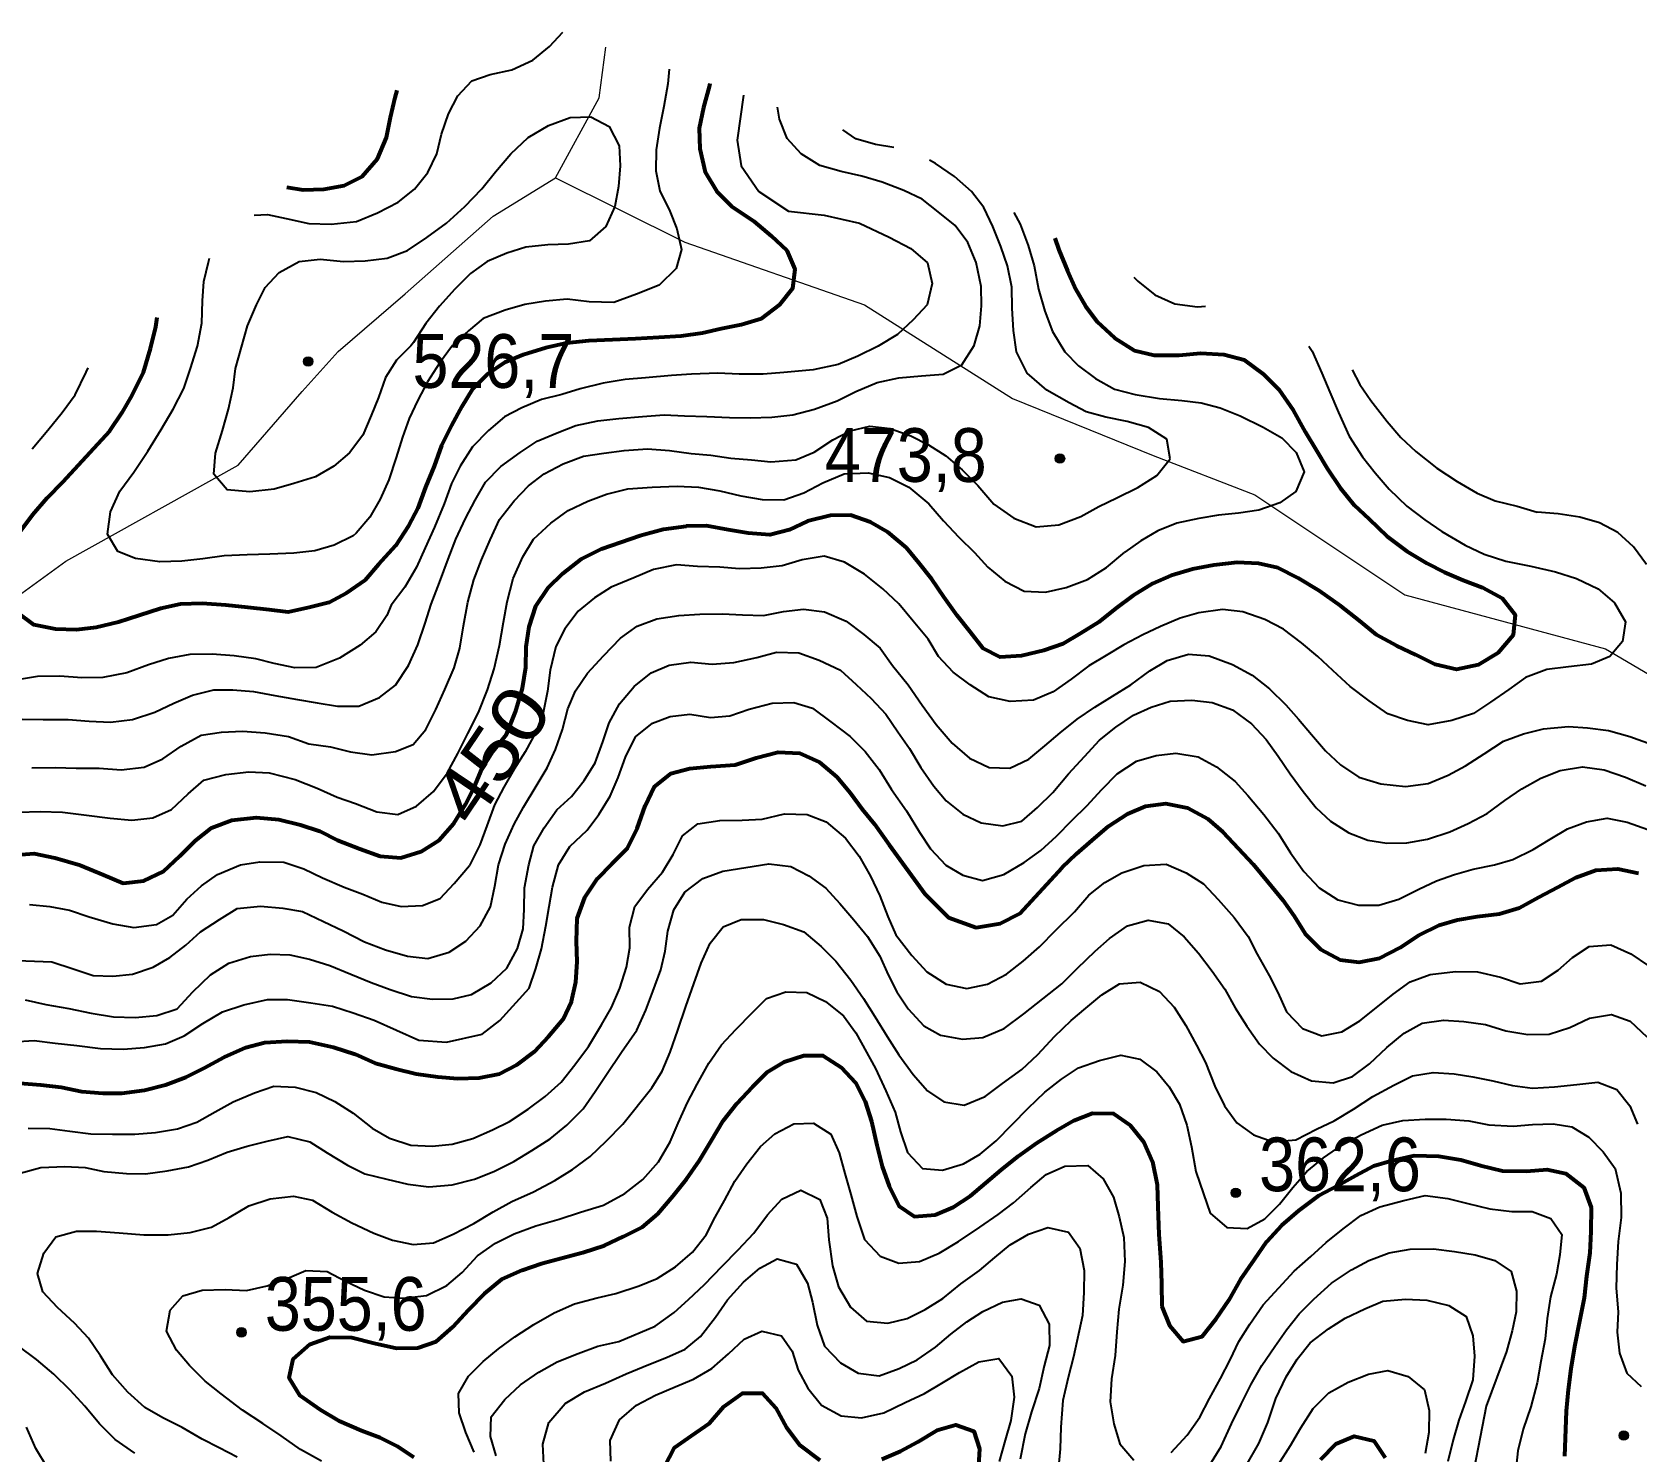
# Model space of a CAD drawing. Header units: metres. Extents: x 545098 to 555652, y 1854398 to 1862642.
# Drawn here: x 548246 to 548754, y 1860733 to 1861182 of the extents above; entities that cross this region are included whole.
import ezdxf
from ezdxf.enums import TextEntityAlignment as Align

# ---------------------------------------------------------------- set-up
doc = ezdxf.new("R2010")
doc.units = ezdxf.units.M
doc.header["$LTSCALE"] = 6.8
for name, color, linetype, lineweight in [('1', 7, 'Continuous', 25), ('2', 7, 'Continuous', 53), ('5', 7, 'Continuous', 13), ('52', 7, 'Continuous', 13)]:
    doc.layers.add(name, color=color, linetype=linetype, lineweight=lineweight)
doc.layers.add('4', color=7, linetype='Continuous')

msp = doc.modelspace()

# ---------------------------------------------------------------- hatches: boundary and pattern name
at = {"layer": '5'}
for points in [[(548334.99, 1861078.27, 1), (548331.99, 1861078.27, 1)], [(548572.93, 1861047.54, 1), (548569.93, 1861047.54, 1)], [(548628.57, 1860815.19, 1), (548625.57, 1860815.19, 1)], [(548313.88, 1860771.03, 1), (548310.88, 1860771.03, 1)], [(548751.38, 1860738.38, 1), (548748.38, 1860738.38, 1)]]:
    msp.add_hatch(color=256, dxfattribs=at).paths.add_polyline_path(points)

# ---------------------------------------------------------------- linework, layer by layer
at = {"layer": '1'}
for points in [[(548316.44, 1861124.57), (548320.59, 1861124.74), (548326.57, 1861123.46), (548333.65, 1861121.95), (548340.76, 1861121.68), (548348.8, 1861122.58), (548355.41, 1861125.26), (548361.94, 1861128.65), (548367.14, 1861132.77), (548371.34, 1861138.02), (548374.21, 1861144), (548375.65, 1861150.18), (548377.94, 1861156.64), (548380.85, 1861162.27), (548385.28, 1861167.02), (548391.07, 1861169.08), (548397.98, 1861170.56), (548404.55, 1861173.59), (548409.91, 1861177.91), (548414.08, 1861182.48)], [(548447.74, 1861170.73), (548447.34, 1861166.15), (548446.03, 1861158.92), (548444.67, 1861152.04), (548443.66, 1861145.2), (548443.51, 1861138.63), (548444.76, 1861132.22), (548447.95, 1861125.85), (548450.16, 1861120.25), (548451.6, 1861113.68), (548449.97, 1861107.66), (548444.54, 1861102.45), (548437.42, 1861099.53), (548430.27, 1861096.96), (548422.46, 1861097.15), (548415.47, 1861097.97), (548408.63, 1861097.38), (548402.02, 1861096.29), (548395.84, 1861094.54), (548388.89, 1861091.82), (548384.19, 1861087.93), (548379.21, 1861083.3), (548375.06, 1861077.7), (548371.29, 1861071.79), (548368.22, 1861065.96), (548365.5, 1861060.17), (548363.33, 1861054.26), (548361.39, 1861047.85), (548358.98, 1861040.85), (548356.3, 1861034.71), (548353.04, 1861029.03), (548348.65, 1861023.94), (548347.68, 1861023.12)], [(548471.32, 1861162.5), (548469.24, 1861148.32), (548470.49, 1861140.18), (548476.12, 1861132.04), (548485.5, 1861125.78), (548496.76, 1861124.53), (548508.02, 1861122.03), (548517.41, 1861117.64), (548524.23, 1861113.99), (548529.52, 1861109.44), (548530.96, 1861102.88), (548529.41, 1861096.15), (548524.98, 1861091.41), (548520.01, 1861086.78), (548513.87, 1861083.09), (548507.5, 1861079.9), (548501.24, 1861077.25), (548493.27, 1861075.65), (548483.99, 1861074.79), (548477.5, 1861074.25), (548469.88, 1861074.28), (548463.12, 1861074.59), (548454.84, 1861074.2), (548448.5, 1861073.85), (548440.26, 1861073.1), (548433.77, 1861072.56), (548426.82, 1861071.43), (548419.59, 1861069.56), (548413.76, 1861067.85), (548407.39, 1861066.25), (548401.13, 1861063.6), (548395.61, 1861060.69), (548390.6, 1861056.41), (548385.51, 1861051.24), (548381.59, 1861045.13), (548378.83, 1861039.69), (548376.54, 1861033.24), (548373.48, 1861025.82), (548370.49, 1861019.29), (548367.81, 1861013.14), (548364.08, 1861006.88), (548359.77, 1861001.09), (548358.4, 1860997.9)], [(548243.02, 1860965.1), (548249.59, 1860964.95), (548257.55, 1860964.95), (548264.16, 1860964.45), (548270.92, 1860964.14), (548277.92, 1860964.92), (548284.91, 1860967.3), (548290.97, 1860970.1), (548296.88, 1860972.7), (548303.6, 1860974.34), (548309.63, 1860974.3), (548316.23, 1860973.8), (548322.92, 1860972.6), (548330.15, 1860971.28), (548336.29, 1860970.2), (548342.78, 1860969.15), (548349.5, 1860969.19), (548356.11, 1860971.88), (548361.16, 1860975.8), (548365.24, 1860982.1), (548368.23, 1860988.63), (548370.48, 1860995.43), (548372.46, 1861001.5), (548375.06, 1861008.34), (548377.78, 1861015.72), (548380.26, 1861022.02), (548383.25, 1861028.55), (548386.32, 1861034.38), (548389.58, 1861040.06), (548394.51, 1861045.04), (548400.58, 1861049.43), (548406.01, 1861053.05), (548412.27, 1861055.69), (548418.22, 1861057.95), (548425.13, 1861059.43), (548431.78, 1861060.17), (548439.32, 1861060.83), (548446.16, 1861061.42), (548452.57, 1861061.07), (548459.68, 1861060.8), (548466.8, 1861060.54), (548473.36, 1861060.38), (548480.24, 1861060.62), (548486.89, 1861061.36), (548493.77, 1861063.19), (548500.92, 1861065.76), (548506.78, 1861068.71), (548513.54, 1861071.59), (548520.46, 1861073.07), (548527.65, 1861073.7), (548534.49, 1861074.28), (548540.36, 1861077.24), (548544.28, 1861083.34), (548546.07, 1861089.56), (548546.61, 1861095.82), (548546.45, 1861102), (548544.89, 1861109.62), (548542.24, 1861115.87), (548538.28, 1861121.27), (548532.84, 1861125.62), (548527.78, 1861129.66), (548521.99, 1861132.38), (548515.15, 1861134.98), (548508.73, 1861136.92), (548502.2, 1861138.32), (548495.44, 1861140.22), (548489.53, 1861143.99), (548485.1, 1861148.8), (548482.65, 1861154.9), (548482.01, 1861158.77)], [(548518.84, 1861145.92), (548513, 1861146.96), (548506.78, 1861148.74), (548502.69, 1861151.56)], [(548606.26, 1861047.44), (548605.21, 1861053.69), (548599.49, 1861057.31), (548592.73, 1861059.21), (548585.98, 1861060.61), (548579.67, 1861062.29), (548574.31, 1861065.14), (548567.31, 1861069.14), (548561.04, 1861074.55), (548557.71, 1861081.33), (548556.68, 1861088.02), (548556.32, 1861095.15), (548556.2, 1861101.76), (548554.87, 1861108.47), (548552.75, 1861114.59), (548550.2, 1861120.97), (548547.34, 1861126.96), (548543.44, 1861132.03), (548538.03, 1861136.83), (548532.08, 1861140.94), (548530.14, 1861141.98)], [(548556.85, 1861125.43), (548558.79, 1861121.74), (548561.35, 1861115), (548563.23, 1861108.5), (548564.63, 1861101.1), (548566.68, 1861094.21), (548569.12, 1861087.71), (548573.01, 1861081.34), (548577.32, 1861076.87), (548582.72, 1861072.87), (548588.71, 1861069.52), (548595.23, 1861067.82), (548602.89, 1861066.56), (548610.04, 1861065.94), (548616.14, 1861065.21), (548622.17, 1861063.58), (548628.46, 1861061.09), (548635.77, 1861057.48), (548641.64, 1861054.06), (548646.23, 1861049.44), (548648.68, 1861043.34), (548646.12, 1861037.1), (548641.03, 1861033.52), (548634.39, 1861031.19), (548627.94, 1861030.29), (548621.64, 1861029.59), (548615.39, 1861028.54), (548608.47, 1861027.06), (548602.37, 1861024.61), (548597.04, 1861021.53), (548591.96, 1861017.96)], [(548347.68, 1861023.12), (548341.77, 1861020.11), (548335.59, 1861018.36), (548328.95, 1861017.62), (548321.37, 1861017.31), (548314.14, 1861017.03), (548306.91, 1861016.76), (548300.11, 1861015.82), (548293.47, 1861015.08), (548286.59, 1861014.84), (548278.85, 1861015.93), (548273.29, 1861018.14), (548270.03, 1861023.62), (548270.92, 1861030.72), (548273.87, 1861037.2), (548278.34, 1861043.19), (548282.73, 1861049.87), (548286.92, 1861056.71), (548290.81, 1861063.17), (548294.15, 1861069.74), (548296.28, 1861076), (548298.49, 1861083.15), (548299.81, 1861090.38), (548300.08, 1861097.49), (548300.47, 1861103.55), (548301.9, 1861109.73), (548302.31, 1861110.99)], [(548594.79, 1861104.92), (548596.03, 1861103.68), (548601.47, 1861099.33), (548607.81, 1861096.49), (548615, 1861095.52), (548617.49, 1861095.73)], [(548650.16, 1861083.1), (548651.26, 1861081.51), (548654.34, 1861074.59), (548656.79, 1861068.49), (548659.63, 1861062.08), (548662.93, 1861054.66), (548667.21, 1861048.06), (548671.14, 1861043), (548675.61, 1861037.84), (548681.17, 1861032.44), (548686.96, 1861028.13), (548692.33, 1861024.48), (548699.72, 1861020.17), (548705.7, 1861017.29), (548712.5, 1861015.04), (548720.47, 1861013.45), (548728.28, 1861011.67), (548734.89, 1861009.57), (548741.81, 1861006.27), (548746.9, 1861001.88), (548750.41, 1860995.9), (548749.51, 1860989.6), (548745.44, 1860984.9), (548739.68, 1860982.48), (548732.34, 1860981.67), (548725.54, 1860980.73), (548718.74, 1860978.2), (548713.49, 1860974.43), (548707.74, 1860970.42), (548702.3, 1860966.81), (548695.46, 1860964.63), (548688, 1860963.26), (548681.47, 1860964.66), (548675.22, 1860966.79), (548669.27, 1860970.91), (548663.28, 1860975.38), (548657.76, 1860980.43), (548653.02, 1860984.86), (548647.92, 1860989.25), (548642.13, 1860993.56), (548636.3, 1860996.62), (548629.3, 1860999.03), (548622.85, 1860999.73), (548615.35, 1860998.71), (548609.52, 1860997), (548603.27, 1860994.36), (548597.71, 1860991.79), (548591.69, 1860988.64), (548586.05, 1860985.18), (548580.57, 1860981.91), (548575.02, 1860977.75), (548569.27, 1860973.74), (548563.01, 1860971.1), (548555.63, 1860970.63), (548548.9, 1860972.18), (548543, 1860975.95), (548537.59, 1860979.95), (548532.96, 1860984.92), (548529.7, 1860990.4), (548524.99, 1860996.07), (548520.48, 1861001.59), (548515.35, 1861006.33), (548509.52, 1861010.99), (548503.26, 1861014.71), (548496.85, 1861016.66), (548489.89, 1861015.53), (548483.56, 1861013.58)], [(548246.11, 1861050.61), (548251.12, 1861056.48), (548255.63, 1861062.12), (548259.79, 1861067.71), (548263.24, 1861074.83), (548263.81, 1861076.22)], [(548663.88, 1861075.65), (548666.29, 1861070.99), (548669.87, 1861065.9), (548675.04, 1861059.22), (548679.32, 1861054.21), (548684.06, 1861049.78), (548690.67, 1861044.49), (548697.16, 1861040.26), (548703.42, 1861036.53), (548709.17, 1861034.16), (548716.09, 1861032.46), (548722.51, 1861030.52)], [(548246.05, 1860949.62), (548253.47, 1860949.74), (548260.04, 1860949.59), (548267.31, 1860949.51), (548274.27, 1860949.05), (548281.61, 1860949.87), (548287.52, 1860952.47), (548293.27, 1860956.48), (548299.6, 1860960.02), (548306.05, 1860960.92), (548312.74, 1860961.31), (548319.89, 1860960.69), (548327.27, 1860959.57), (548333.72, 1860957.28), (548340.57, 1860956.27), (548346.94, 1860954.68), (548353.59, 1860953.83), (548361.09, 1860954.84), (548366.68, 1860957.06), (548370.76, 1860961.76), (548373.94, 1860968.14), (548376.78, 1860974.47), (548379.73, 1860981.35), (548381.51, 1860987.57), (548382.68, 1860994.61), (548384.05, 1861002.1), (548385.9, 1861009.2), (548388.39, 1861015.49), (548391.13, 1861021.81), (548394.08, 1861028.29), (548398.73, 1861034.12), (548403.24, 1861038.95), (548408.13, 1861042.69), (548414.15, 1861045.84), (548420.61, 1861048.33), (548427.06, 1861049.22), (548433.51, 1861050.12), (548440.89, 1861050.59), (548447.85, 1861050.13), (548454.69, 1861049.12), (548460.95, 1861048.58), (548467.24, 1861047.69), (548473.85, 1861047.18), (548479.95, 1861046.45), (548487.84, 1861047.15), (548493.59, 1861049.56), (548499.54, 1861053.41), (548505.05, 1861056.33), (548511.27, 1861057.73), (548517.72, 1861057.04), (548524.18, 1861054.75), (548529.81, 1861051.83), (548535.33, 1861048.38), (548540.43, 1861043.99), (548545.4, 1861039.05), (548550.5, 1861033.07), (548556.83, 1861028.64), (548563.87, 1861025.89), (548571.06, 1861026.51), (548578.01, 1861029.24), (548583.69, 1861032.35), (548589.4, 1861035.11), (548596.12, 1861038.34), (548602.07, 1861042.19), (548606.26, 1861047.44)], [(548241.78, 1860935.67), (548248.66, 1860935.9), (548255.77, 1860935.63), (548263.31, 1860934.71), (548270.85, 1860933.78), (548277.65, 1860933.12), (548284.3, 1860933.86), (548290.21, 1860936.47), (548295.49, 1860941.48), (548300.5, 1860945.76), (548307.38, 1860947.59), (548314.72, 1860948.41), (548321.14, 1860948.06), (548329.34, 1860945.97), (548336.37, 1860943.21), (548342.71, 1860940.38), (548348.42, 1860938.36), (548355.27, 1860935.76), (548361.91, 1860934.9), (548367.82, 1860937.51), (548373.14, 1860942.18), (548377.45, 1860947.97), (548380.83, 1860954.19), (548384.01, 1860960.56), (548387.35, 1860967.13), (548390.27, 1860974.36), (548392.36, 1860980.97), (548394.06, 1860988.37), (548395.32, 1860995.8), (548396.51, 1861002.16), (548398.34, 1861009.61), (548401.48, 1861016.42), (548404.8, 1861022.05), (548410.34, 1861027.09), (548415.74, 1861031.05), (548421.96, 1861034.05), (548427.9, 1861036.3), (548434.62, 1861037.94), (548442.36, 1861038.45), (548450.29, 1861038.8), (548457.05, 1861038.49), (548463.73, 1861037.29), (548470.46, 1861035.74), (548477.14, 1861034.54), (548484.06, 1861034.43), (548490.36, 1861036.72), (548496.38, 1861039.87), (548503.14, 1861042.75), (548510.72, 1861043.06), (548517.44, 1861041.51), (548523.62, 1861038.48), (548529.88, 1861033.16), (548534.55, 1861027.84), (548539.37, 1861022.71), (548544.35, 1861017.78), (548548.58, 1861013.12), (548554.03, 1861008.77), (548560.05, 1861005.54), (548566.82, 1861005.24), (548573.38, 1861006.68), (548580.18, 1861009.21), (548586.13, 1861013.06), (548591.96, 1861017.96)], [(548757.1, 1861014.02), (548752.94, 1861019.57), (548748, 1861024.15), (548742.17, 1861027.22), (548735.95, 1861029.01), (548729.11, 1861030.02), (548722.51, 1861030.52)], [(548483.56, 1861013.58), (548476.91, 1861012.84), (548470.03, 1861012.6), (548463.77, 1861013.14), (548456.66, 1861013.41), (548450.05, 1861013.91), (548442.79, 1861012.39), (548436.53, 1861009.75), (548429.42, 1861006.83), (548424.14, 1861003.41), (548418.93, 1860999.29), (548414.77, 1860993.69), (548411.86, 1860988.05), (548410.04, 1860980.59), (548409.19, 1860973.94), (548407.83, 1860967.06), (548405.5, 1860960.96), (548402.12, 1860954.74), (548398.67, 1860949.22), (548395.4, 1860943.55), (548392.49, 1860937.91), (548390.05, 1860931.26), (548387.87, 1860925.35), (548384.53, 1860918.78)], [(548364.94, 1860890.06), (548371.39, 1860889.36), (548378.07, 1860891.35), (548383.36, 1860894.77), (548387.94, 1860899.71), (548391.16, 1860905.73), (548392.56, 1860912.26), (548393.76, 1860918.95), (548395.86, 1860925.56), (548398.69, 1860931.89), (548401.64, 1860937.18), (548405.68, 1860943.83), (548409.1, 1860949.7), (548411.82, 1860955.49), (548413.95, 1860961.75), (548415.7, 1860968.32), (548418.07, 1860974.07), (548421.87, 1860979.63), (548426.92, 1860985.15), (548432.32, 1860990.71), (548437.57, 1860994.48), (548443.86, 1860996.78), (548450.82, 1860997.91), (548457.5, 1860998.3), (548464.58, 1860998.38), (548470.99, 1860998.03), (548477.56, 1860997.88), (548483.97, 1860999.13), (548490.27, 1860999.83), (548496.91, 1860998.98), (548503.79, 1860996.03), (548509.39, 1860991.87), (548514.48, 1860987.48), (548518.45, 1860982.08), (548523.39, 1860975.9), (548527.82, 1860969.49), (548532.22, 1860963.43), (548537.31, 1860957.45), (548542.79, 1860952.75), (548548.97, 1860949.72), (548555.54, 1860949.57), (548561.6, 1860952.37), (548566.61, 1860956.64), (548571.47, 1860960.73), (548576.83, 1860965.04), (548582.43, 1860968.86), (548588.06, 1860972.32), (548593.85, 1860975.97), (548599.91, 1860980.37), (548605.39, 1860983.63), (548612.07, 1860985.62), (548618.68, 1860985.12), (548626.07, 1860982.4), (548632.28, 1860979.02), (548637.73, 1860974.67), (548642.9, 1860969.58), (548646.94, 1860965.08), (548651.03, 1860960.22), (548655.5, 1860955.05), (548660.24, 1860950.62), (548665.99, 1860946.66), (548672.95, 1860944.61), (548680.84, 1860943.71), (548687.99, 1860944.69), (548694.25, 1860947.34), (548699.77, 1860950.25), (548705.71, 1860954.1), (548711.81, 1860958.15), (548718.11, 1860960.44), (548724.48, 1860962.04), (548732.37, 1860962.74), (548738.43, 1860962.36), (548745.08, 1860961.5), (548751.84, 1860959.6), (548758.49, 1860957.16)], [(548358.4, 1860997.9), (548354.91, 1860992.73), (548349.9, 1860988.45), (548343.45, 1860984.37), (548336.04, 1860981.37), (548329.27, 1860981.27), (548322.74, 1860982.67), (548316.91, 1860984.14), (548310.07, 1860985.15), (548303.12, 1860985.61), (548296.04, 1860985.53), (548289.28, 1860984.25), (548282.95, 1860982.3), (548276.15, 1860979.77), (548268.53, 1860978.21), (548261.81, 1860978.17), (548254.85, 1860978.64), (548247.78, 1860978.55), (548241.52, 1860977.5)], [(548308.35, 1860887.82), (548315.19, 1860890), (548321.49, 1860890.7), (548327.71, 1860890.51), (548333.89, 1860889.07), (548340.3, 1860887.13), (548346.99, 1860884.34), (548353.48, 1860881.7), (548359.39, 1860879.52), (548366.19, 1860877.27), (548372.83, 1860876.42), (548379.36, 1860876.62), (548385.23, 1860877.98), (548391.37, 1860881.68), (548396.34, 1860886.3), (548399.72, 1860892.52), (548401.51, 1860898.74), (548401.89, 1860904.8), (548402, 1860911.72), (548403.32, 1860918.95), (548404.95, 1860924.98), (548408.21, 1860930.65), (548412.18, 1860936.41), (548416.84, 1860940.64), (548420.88, 1860945.7), (548424.33, 1860951.22), (548426.78, 1860957.87), (548428.76, 1860963.93), (548431.98, 1860969.95), (548436.68, 1860975.44), (548442.04, 1860979.75), (548447.79, 1860982.17), (548454.6, 1860983.1), (548461.4, 1860982.44), (548468.24, 1860983.03), (548475.5, 1860984.55), (548481.68, 1860986.3), (548488.79, 1860986.03), (548495.25, 1860983.74), (548501.97, 1860980.6), (548506.91, 1860976.01), (548511.65, 1860971.58), (548516.28, 1860966.61), (548520.09, 1860961.02), (548523.86, 1860955.77), (548527.36, 1860949.79), (548531.56, 1860943.88), (548535.45, 1860939.18), (548540.7, 1860934.99), (548546.49, 1860932.27), (548553.33, 1860931.26), (548559.36, 1860932.82), (548564.37, 1860937.1), (548569.15, 1860941.88), (548574.16, 1860947.75), (548579.21, 1860953.27), (548583.95, 1860958.4), (548589.15, 1860962.52), (548594.75, 1860966.33), (548600.3, 1860968.9), (548606.29, 1860970.81), (548613.17, 1860971.05), (548619.62, 1860970.35), (548626.07, 1860968.06), (548632.06, 1860963.59), (548636.69, 1860958.62), (548640.46, 1860953.37), (548644.27, 1860947.78), (548648.43, 1860942.22), (548652.55, 1860937.02), (548657.1, 1860932.74), (548662.82, 1860929.13), (548668.92, 1860926.8), (548674.86, 1860925.87), (548681.24, 1860925.88), (548687.73, 1860927.13), (548694.77, 1860929.38), (548700.63, 1860932.03), (548706.59, 1860935.23), (548712.28, 1860939.36), (548717.58, 1860943), (548723.65, 1860946.43), (548729.75, 1860948.79), (548736.77, 1860949.94), (548743.71, 1860949.08), (548750.42, 1860946.74), (548756.86, 1860943.97)], [(548240.12, 1860862.95), (548246.8, 1860863.34), (548253.45, 1860862.49), (548260.25, 1860861.83), (548267.79, 1860860.9), (548274.9, 1860860.63), (548281.74, 1860861.22), (548288.35, 1860862.31), (548294.25, 1860864.91), (548300.2, 1860868.76), (548306.34, 1860872.46), (548313.18, 1860874.64), (548320.6, 1860876.35), (548326.92, 1860876.4), (548334.3, 1860875.27), (548341.14, 1860874.27), (548347.75, 1860872.17), (548354.34, 1860869.77), (548368.54, 1860863.48), (548377.3, 1860862.85), (548388.56, 1860865.36), (548394.19, 1860869.74), (548403.45, 1860879.9), (548405.58, 1860886.16), (548407.37, 1860892.38), (548408.69, 1860899.61), (548409.77, 1860905.75), (548410.86, 1860911.89), (548412.72, 1860919), (548416.33, 1860924.72), (548421.77, 1860929.93), (548425.46, 1860934.94), (548429.07, 1860940.66), (548431.6, 1860946.6), (548433.89, 1860953.06), (548437.07, 1860959.43), (548442.43, 1860963.75), (548448.03, 1860965.96), (548454.32, 1860966.67), (548460.81, 1860965.62), (548466.95, 1860966.13), (548473.09, 1860968.23), (548480.32, 1860970.1), (548487.2, 1860970.33), (548493.07, 1860968.51), (548498.86, 1860964.2), (548505.04, 1860959.58), (548509.83, 1860954.8), (548514.18, 1860949.09), (548518.07, 1860942.79), (548522.89, 1860936.07), (548527.02, 1860929.27), (548530.44, 1860923.99), (548535.26, 1860918.86), (548540.74, 1860915.75), (548546.96, 1860913.97), (548553.64, 1860915.95), (548560.13, 1860919.69), (548565.38, 1860923.46), (548570.35, 1860928.09), (548575.28, 1860933.06), (548579.91, 1860937.65), (548584.65, 1860942.78), (548589.58, 1860947.76), (548595.68, 1860951.81), (548601.86, 1860953.56), (548608.15, 1860954.26), (548615.19, 1860953.1), (548621.02, 1860950.03), (548626.85, 1860945.37), (548630.9, 1860940.86), (548635.99, 1860934.88), (548640.54, 1860929.01), (548644.43, 1860922.72), (548648.63, 1860916.81), (548653.45, 1860911.68), (548659.36, 1860907.92), (548665.93, 1860906.17), (548672.3, 1860906.17), (548678.64, 1860908.12), (548685.01, 1860911.31), (548690.56, 1860913.88), (548696.35, 1860915.94), (548702.18, 1860917.65), (548708.94, 1860918.94), (548714.77, 1860920.65), (548721.15, 1860923.84), (548726.62, 1860927.11), (548732.1, 1860930.37), (548738.05, 1860932.63), (548744.65, 1860933.72), (548750.99, 1860932.48)], [(548244.82, 1860835.67), (548251.73, 1860835.55), (548258.03, 1860834.66), (548264.68, 1860833.81), (548271.6, 1860833.7), (548278.67, 1860833.78), (548285.16, 1860834.32), (548292.11, 1860835.45), (548298.25, 1860837.55), (548304.08, 1860840.86), (548309.76, 1860843.97), (548316.52, 1860846.85), (548322.66, 1860848.95), (548329.42, 1860848.64), (548335.99, 1860846.9), (548341.97, 1860844.03), (548347.69, 1860840.41), (548353.71, 1860835.6), (548359.2, 1860832.49), (548366, 1860830.24), (548372.76, 1860829.93), (548379.06, 1860830.63), (548385.58, 1860832.42), (548391.84, 1860835.07), (548397.2, 1860837.79), (548403.15, 1860841.64), (548408.55, 1860845.61), (548413.52, 1860850.24), (548417.87, 1860855.68), (548422.18, 1860861.47), (548426.38, 1860868.31), (548429.48, 1860873.8), (548432.16, 1860879.94), (548434.26, 1860886.54), (548435.34, 1860892.69), (548435.15, 1860899.22), (548436.89, 1860905.78), (548440.89, 1860911.19), (548445.59, 1860916.67), (548449.05, 1860922.19), (548451.92, 1860928.18), (548456.82, 1860931.91), (548463.77, 1860933.04), (548470.85, 1860933.12), (548477.18, 1860933.47), (548484.25, 1860935.15), (548491.37, 1860934.88), (548497.47, 1860932.55), (548503.53, 1860927.38), (548507.89, 1860921.67), (548511.43, 1860915.34), (548514.42, 1860909.12), (548516.91, 1860902.67), (548519.52, 1860896.77), (548524.5, 1860890.24), (548529.32, 1860885.11), (548535.42, 1860881.19), (548541.95, 1860879.79), (548548.52, 1860881.23), (548554.54, 1860884.38), (548559.75, 1860888.5), (548564.92, 1860892.98), (548570.16, 1860898.34), (548576.07, 1860904.14), (548580.61, 1860909.42), (548585.66, 1860913.35), (548590.98, 1860916.42), (548597.98, 1860918.8), (548605.01, 1860919.23), (548611.35, 1860916.39), (548616.87, 1860912.94), (548621.5, 1860907.96), (548626.55, 1860902.33), (548630.95, 1860896.27), (548633.86, 1860890.75), (548637.64, 1860883.91), (548640.36, 1860878.55), (548643.16, 1860872.49), (548648.18, 1860867.21), (548654.28, 1860864.88)], [(548750.99, 1860932.48), (548757.44, 1860930.19)], [(548242.34, 1860821.4), (548248.86, 1860823.19), (548256.44, 1860823.51), (548262.86, 1860823.16), (548268.84, 1860821.88), (548275.99, 1860821.26), (548282.02, 1860821.22), (548288.82, 1860822.16), (548295.58, 1860823.45), (548301.72, 1860825.55), (548307.82, 1860828), (548314.15, 1860829.94), (548320.53, 1860831.54), (548327.09, 1860832.98), (548334.01, 1860831.27), (548339.53, 1860827.82), (548345.99, 1860823.93), (548351.43, 1860821.18), (548358.35, 1860819.47), (548365.07, 1860817.92), (548371.72, 1860817.07), (548379.04, 1860817.74), (548386.15, 1860819.46), (548392.25, 1860821.91), (548398.62, 1860825.1), (548404.25, 1860828.57), (548410.04, 1860832.22), (548415.4, 1860836.54), (548420.49, 1860841.71), (548424.3, 1860847.27), (548427.95, 1860852.63), (548432.65, 1860859.71), (548437.54, 1860866.63), (548440.38, 1860872.96), (548442.55, 1860878.87), (548445.15, 1860885.71), (548446.43, 1860891.7), (548447.32, 1860898), (548449.22, 1860904.76), (548452.68, 1860910.28), (548458.39, 1860914.64), (548464.69, 1860916.93), (548479.3, 1860919.27), (548486.29, 1860918.46), (548491.93, 1860915.54), (548497.33, 1860911.54), (548501.77, 1860906.73), (548506.24, 1860901.56), (548510.51, 1860896.24), (548514.42, 1860890.06), (548517.03, 1860884.16), (548519.75, 1860878.8), (548523.37, 1860873.36), (548528.38, 1860868.07), (548533.67, 1860865.12), (548540.55, 1860863.77), (548547.04, 1860864.31), (548553.8, 1860867.19), (548560.02, 1860871.78), (548566.04, 1860876.52), (548572.06, 1860881.27), (548576.99, 1860886.25), (548582.59, 1860891.65), (548587.09, 1860895.69), (548592.84, 1860899.7), (548599.37, 1860901.49), (548605.71, 1860900.25), (548610.76, 1860896.21), (548615.23, 1860891.04), (548619.59, 1860885.33), (548623.59, 1860879.58), (548626.9, 1860873.75), (548630.56, 1860867.96), (548634.56, 1860862.21), (548638.95, 1860857.75)], [(548245.33, 1860906.44), (548251.78, 1860905.74), (548257.92, 1860904.66), (548264.18, 1860902.52), (548271.68, 1860900.35), (548278.36, 1860899.15), (548285.51, 1860900.12), (548290.68, 1860903), (548295.07, 1860908.1), (548299.73, 1860912.33), (548304.82, 1860915.91), (548312.09, 1860919.02), (548318.19, 1860919.88), (548325.81, 1860919.85), (548332.07, 1860917.71), (548338.05, 1860914.84), (548344.93, 1860911.89), (548350.84, 1860909.71), (548356.79, 1860907.19), (548362.97, 1860905.75), (548369.65, 1860906.15), (548375.25, 1860908.36), (548379.68, 1860913.11), (548384.53, 1860918.78)], [(548233.15, 1860888.99), (548252.35, 1860888.3), (548259.15, 1860886.05), (548265.41, 1860883.91), (548271.63, 1860883.72), (548277.92, 1860884.42), (548284.41, 1860886.56), (548289.74, 1860889.64), (548294.79, 1860893.56), (548299.45, 1860897.8), (548305.39, 1860901.65), (548311.03, 1860905.11), (548318.37, 1860905.93), (548325.52, 1860905.31), (548331.66, 1860904.23), (548338.39, 1860901.08), (548344.57, 1860898.06), (548351.33, 1860894.56), (548357.98, 1860892.12), (548364.94, 1860890.06)], [(548310.98, 1860731.56), (548305.34, 1860734.47), (548299.9, 1860737.22), (548293.64, 1860740.95), (548287.46, 1860743.98), (548281.78, 1860747.24), (548276.46, 1860752.14), (548271.6, 1860757.62), (548267.75, 1860763.56), (548263.93, 1860769.16), (548259.5, 1860773.97), (548254.18, 1860778.87), (548249.55, 1860783.84), (548247.84, 1860789.67), (548249.78, 1860796.08), (548253.62, 1860801.29), (548260.15, 1860803.08), (548266.52, 1860803.09), (548273.67, 1860802.47), (548281.53, 1860801.93), (548289.14, 1860801.89), (548296.14, 1860802.67), (548302.86, 1860804.31), (548308.53, 1860807.42), (548314.67, 1860811.11), (548321.51, 1860813.29), (548328.86, 1860814.11), (548334.84, 1860812.83), (548341.1, 1860809.1), (548347.32, 1860805.72), (548354.24, 1860802.42), (548360.15, 1860800.25), (548366.68, 1860798.85), (548373.17, 1860799.4), (548379.42, 1860802.05), (548385.95, 1860805.43), (548392.09, 1860809.13), (548397.92, 1860812.43), (548404.84, 1860815.51), (548411.52, 1860819.08), (548417.15, 1860822.55), (548422.71, 1860826.71), (548427.84, 1860831.53), (548433.08, 1860836.89), (548442.25, 1860848.36), (548445.55, 1860853.69), (548448.07, 1860859.64), (548450.48, 1860866.63), (548453, 1860874.17), (548455.56, 1860881.36), (548457.85, 1860887.82), (548460.69, 1860894.15), (548464.88, 1860899.4), (548470.48, 1860901.62), (548477.55, 1860901.7), (548483.93, 1860900.11), (548490.38, 1860897.82), (548495.86, 1860893.12), (548500.45, 1860888.5), (548505.19, 1860882.47), (548509.2, 1860876.72), (548512.85, 1860870.93), (548516.74, 1860864.64), (548520.4, 1860858.85), (548524.99, 1860852.64), (548529.46, 1860847.47), (548534.63, 1860843.97), (548541.12, 1860842.93), (548547.73, 1860845.61), (548553.28, 1860849.77), (548559.34, 1860854.17), (548564.47, 1860858.99), (548569.68, 1860864.7), (548574.96, 1860869.72), (548579.66, 1860873.61), (548584.67, 1860877.88), (548590.31, 1860881.35), (548596.8, 1860881.89), (548602.98, 1860878.86), (548607.6, 1860873.89), (548611.26, 1860868.1), (548614.6, 1860861.92), (548617.52, 1860856.41), (548620.48, 1860848.95), (548623.47, 1860842.73), (548627.44, 1860837.33)], [(548654.28, 1860864.88), (548660.69, 1860866.12), (548666.32, 1860869.59), (548671.53, 1860873.71), (548676.89, 1860878.02), (548682.29, 1860881.99), (548688.59, 1860884.29), (548696.63, 1860885.18), (548703.55, 1860885.07), (548710.82, 1860883.4), (548717.08, 1860881.27), (548723.88, 1860882.2), (548729.16, 1860885.63), (548733.67, 1860889.67), (548738.95, 1860893.09), (548745.79, 1860893.68), (548752.13, 1860890.84), (548757.69, 1860887.04)], [(548243.96, 1860876.21), (548250.49, 1860874.81), (548257.72, 1860873.49), (548264.79, 1860871.98), (548271.83, 1860870.82), (548278.75, 1860870.71), (548285.59, 1860871.29), (548292.07, 1860873.43), (548296.97, 1860878.76), (548302.56, 1860884.16), (548308.35, 1860887.82)], [(548337.68, 1860730.28), (548331.07, 1860733.97), (548324.93, 1860738.25), (548319.17, 1860742.21), (548312.68, 1860746.44), (548305.92, 1860751.53), (548300.86, 1860755.57), (548295.88, 1860760.5), (548291.8, 1860765.36), (548288.65, 1860771.38), (548289.85, 1860778.07), (548293.78, 1860782.58), (548299.95, 1860784.33), (548307.18, 1860784.6), (548313.95, 1860784.3), (548320.51, 1860785.74), (548326.81, 1860788.03), (548332.71, 1860790.64), (548339.48, 1860790.33), (548345.31, 1860787.26), (548351.29, 1860784.39), (548357.55, 1860782.26), (548363.62, 1860781.87), (548370.96, 1860782.69), (548377.33, 1860785.88), (548382.19, 1860789.96), (548387.08, 1860795.29), (548392.83, 1860799.29), (548398.7, 1860802.25), (548405.5, 1860804.78), (548412.88, 1860806.84), (548419.72, 1860809.02), (548426.91, 1860811.24), (548433.75, 1860815.01), (548439.46, 1860819.37), (548444.32, 1860825.04), (548448.05, 1860831.3), (548450.57, 1860837.25), (548453.56, 1860843.78), (548456.63, 1860849.61), (548460.32, 1860856.22), (548464.28, 1860861.97), (548468.86, 1860866.91), (548474.11, 1860872.28), (548478.57, 1860876.67), (548484.71, 1860878.77), (548491.28, 1860878.62), (548497.27, 1860875.75), (548502.9, 1860871.24), (548506.87, 1860865.84), (548513.09, 1860854.5), (548516.36, 1860847.42), (548519.24, 1860840.66), (548520.99, 1860834.48), (548523.13, 1860827.99), (548527.95, 1860822.87), (548534.21, 1860822.32), (548540.9, 1860824.31), (548546.22, 1860827.38), (548551.23, 1860831.66), (548561.41, 1860842), (548566.69, 1860847.02), (548571.9, 1860851.14), (548577.34, 1860854.76), (548583.98, 1860857.09), (548590.7, 1860858.73), (548596.69, 1860857.45), (548602.09, 1860853.45), (548605.98, 1860848.75), (548609.25, 1860843.27), (548611.58, 1860836.62), (548613.06, 1860829.71), (548614.47, 1860821.89), (548616.84, 1860814.9), (548618.94, 1860808.76), (548624.23, 1860804.22), (548630.64, 1860803.87), (548636.32, 1860806.98), (548640.94, 1860811.57)], [(548638.95, 1860857.75), (548644.55, 1860853.59), (548651.08, 1860850.6), (548657.89, 1860849.94), (548664.02, 1860852.04), (548669.43, 1860856.01), (548674.86, 1860861.22), (548680.38, 1860865.73), (548686.05, 1860868.84), (548692.85, 1860869.78), (548699.27, 1860869.43), (548706.11, 1860868.42), (548712.52, 1860866.48), (548719.56, 1860865.32), (548726.28, 1860865.36), (548732.77, 1860867.5), (548738.99, 1860870.5), (548745.94, 1860871.63), (548751.85, 1860869.46), (548757.18, 1860864.56)], [(548627.44, 1860837.33), (548632.65, 1860833.48), (548638.91, 1860831.35), (548646.1, 1860831.97), (548652.63, 1860835.36), (548658.18, 1860837.93), (548664.32, 1860841.62), (548670.42, 1860845.67), (548677.1, 1860849.24), (548682.97, 1860852.2), (548689.58, 1860853.29), (548696.18, 1860852.79), (548702.13, 1860851.86), (548708.47, 1860850.62), (548714.65, 1860849.18), (548720.94, 1860848.29), (548727.98, 1860848.72), (548734.97, 1860849.5), (548741.62, 1860850.24), (548747.72, 1860847.91), (548751.84, 1860842.71), (548754.26, 1860836.96)], [(548386.01, 1860733.13), (548383.36, 1860739.39), (548381.26, 1860745.52), (548381.1, 1860751.7), (548384.21, 1860757.19), (548388.83, 1860761.77), (548393.69, 1860765.86), (548398.93, 1860769.63), (548404.88, 1860773.48), (548411.37, 1860777.21), (548417.78, 1860780.05), (548425, 1860781.92), (548430.87, 1860783.28), (548438.22, 1860785.7), (548443.97, 1860788.11), (548449.76, 1860791.76), (548455.08, 1860796.43), (548459.43, 1860801.87), (548462.34, 1860807.51), (548465.29, 1860812.8), (548468.52, 1860818.82), (548472.32, 1860824.38), (548476.67, 1860829.83), (548481.18, 1860833.87), (548487.2, 1860837.02), (548493.38, 1860837.18), (548498.9, 1860833.72), (548501.51, 1860827.82), (548503.3, 1860821.29), (548505.28, 1860814.6), (548507.11, 1860807.72), (548509.53, 1860800.38), (548514.54, 1860795.1), (548520.45, 1860792.92), (548526.94, 1860793.47), (548533.2, 1860796.12), (548539.34, 1860799.81), (548546.1, 1860804.28), (548551.85, 1860808.29), (548556.74, 1860812.02), (548562.22, 1860816.88), (548567.07, 1860820.97), (548572.98, 1860823.57), (548580.21, 1860823.85), (548585.11, 1860819.61), (548588.41, 1860813.78), (548590.17, 1860807.61), (548591.61, 1860801.04), (548591.92, 1860793.46), (548591.34, 1860785.96), (548590.06, 1860778.38), (548589.44, 1860771.23), (548588.86, 1860763.73), (548587.74, 1860756.34), (548587.32, 1860749.04), (548588.45, 1860742.08), (548590.39, 1860735.75), (548594.86, 1860730.58)], [(548640.94, 1860811.57), (548645.13, 1860816.82), (548649.52, 1860821.91), (548654.88, 1860826.23), (548660.63, 1860830.23), (548666.81, 1860833.58), (548673.38, 1860836.61), (548679.95, 1860838.05), (548686.98, 1860838.48), (548693.7, 1860838.52), (548700.86, 1860837.91), (548707.19, 1860836.66), (548714.85, 1860836.28), (548720.99, 1860836.79), (548727.52, 1860836.98), (548733.46, 1860836.05), (548738.79, 1860832.75), (548743.38, 1860828.13), (548747.15, 1860822.89), (548748.9, 1860815.11), (548749.06, 1860807.34), (548748.13, 1860799.8), (548747.71, 1860792.49), (548747.48, 1860785.03), (548748.14, 1860777.49), (548747.79, 1860771.08), (548748.54, 1860764.43), (548750.83, 1860758.14), (548755.38, 1860753.87)], [(548392.96, 1860731.92), (548391.21, 1860738.1), (548391.4, 1860744.31), (548395.75, 1860749.76), (548400.73, 1860754.38), (548406.48, 1860758.39), (548412.3, 1860761.7), (548418.91, 1860764.38), (548425.2, 1860766.68), (548431.77, 1860768.12), (548443.27, 1860772.94), (548449.33, 1860777.34), (548453.84, 1860781.38), (548458.97, 1860786.2), (548464.52, 1860791.96), (548469.61, 1860797.13), (548474.51, 1860802.45), (548478.82, 1860808.25), (548483.4, 1860813.18), (548489.46, 1860815.98), (548495.45, 1860813.11), (548497.71, 1860807.17), (548498.29, 1860800.33), (548499.39, 1860792.13), (548501.37, 1860785.44), (548505.1, 1860778.95), (548510.2, 1860774.56), (548517, 1860773.91), (548523.02, 1860775.46), (548528.73, 1860778.23), (548534.37, 1860781.69), (548540.04, 1860786.39), (548545.95, 1860790.59), (548550.8, 1860794.68), (548555.66, 1860798.76), (548561.49, 1860802.06), (548567.63, 1860804.17), (548574.16, 1860802.77), (548577.73, 1860797.68), (548579.06, 1860790.57), (548578.94, 1860783.65), (548578.52, 1860776.34), (548575.73, 1860763.28), (548573.98, 1860756.72), (548572.31, 1860749.45), (548571.66, 1860741.05), (548571.54, 1860734.13), (548570.89, 1860727.33)], [(548615.65, 1860744.23), (548618.72, 1860750.06), (548622.25, 1860756.47), (548625.32, 1860762.31), (548628.04, 1860768.1), (548631.49, 1860773.62), (548635.77, 1860779.76), (548640.66, 1860785.09), (548645.56, 1860790.41), (548650.88, 1860795.08), (548655.7, 1860799.51), (548661.06, 1860803.83), (548666.61, 1860807.99), (548672.67, 1860810.79), (548680.25, 1860812.7), (548686.97, 1860814.33), (548694.16, 1860813.37), (548700.54, 1860811.77), (548707.46, 1860810.07), (548714.45, 1860809.25), (548720.83, 1860809.26), (548726.74, 1860807.08), (548730.31, 1860801.99), (548729.62, 1860795.54), (548728.53, 1860789.4), (548726.67, 1860782.29), (548725.66, 1860775.45), (548724.96, 1860769), (548723.65, 1860761.77), (548722.44, 1860755.08), (548720.47, 1860747.42), (548718.06, 1860740.43), (548716.35, 1860733.51), (548715.46, 1860725.62)], [(548618.84, 1860729.14), (548622.46, 1860734.86), (548625.72, 1860742.13), (548628.75, 1860748.31), (548631.93, 1860754.68), (548635.35, 1860760.55), (548639.46, 1860766.5), (548643.11, 1860771.86), (548647.15, 1860776.92), (548651.78, 1860781.51), (548657.41, 1860786.56), (548663.67, 1860790.8), (548669.18, 1860793.72), (548675.63, 1860796.21), (548682.24, 1860797.3), (548689.66, 1860797.42), (548696.31, 1860796.57), (548702.8, 1860795.52), (548709.02, 1860793.74), (548714.19, 1860790.24), (548715.94, 1860784.06)], [(548408.12, 1860729.36), (548407.77, 1860735.69), (548409.67, 1860742.46), (548414.84, 1860748.52), (548420.98, 1860752.22), (548427.58, 1860754.9), (548434.15, 1860757.94), (548441.26, 1860760.85), (548446.85, 1860763.07), (548452.76, 1860765.68), (548457.62, 1860769.76), (548462.43, 1860775.79), (548466.24, 1860781.35), (548471.29, 1860786.87), (548476.46, 1860791.34), (548481.97, 1860794.26), (548488, 1860792.63), (548491.5, 1860786.64), (548493.06, 1860780.62), (548494.57, 1860773.35), (548496.91, 1860766.71), (548501.93, 1860761.42), (548507.6, 1860758.16), (548514.25, 1860757.31), (548520.54, 1860759.61), (548526.25, 1860762.37), (548532, 1860766.37), (548536.86, 1860770.46), (548541.91, 1860774.38), (548547.04, 1860777.61), (548553.26, 1860780.61), (548559.16, 1860781.62), (548564.88, 1860779.6), (548568.03, 1860773.58), (548568.07, 1860766.86), (548566.48, 1860760.48), (548564.81, 1860753.21), (548562.44, 1860745.87), (548560.39, 1860738.91), (548558.8, 1860730.94)], [(548630.23, 1860728.64), (548634.39, 1860735.83), (548637.18, 1860742.52), (548639.7, 1860750.06), (548643, 1860756.98), (548646.46, 1860762.5), (548650.66, 1860767.75), (548656.37, 1860772.1), (548661.65, 1860775.53), (548667.87, 1860778.52), (548673.62, 1860780.93), (548680.81, 1860781.56), (548687.57, 1860781.25), (548694.49, 1860779.54), (548700.01, 1860776.09), (548702.11, 1860769.95), (548702.66, 1860763.46), (548702.08, 1860755.96), (548699.83, 1860749.15), (548697.65, 1860743.25), (548695.87, 1860737.03), (548694.16, 1860730.11)], [(548715.94, 1860784.06), (548715.79, 1860777.49), (548714.51, 1860771.51), (548712.76, 1860764.94), (548706.35, 1860747.66), (548700.5, 1860717.71)], [(548429.26, 1860730.3), (548429.07, 1860736.83), (548432.06, 1860743.36), (548437.38, 1860748.03), (548443.4, 1860751.18), (548449.66, 1860753.82), (548455.41, 1860756.24), (548461.24, 1860759.54), (548466.56, 1860764.21), (548471.53, 1860768.83), (548477.09, 1860771.4), (548483.27, 1860769.97), (548486.65, 1860765.03), (548488.56, 1860759.05), (548491.67, 1860753.38), (548495.99, 1860748.01), (548502.2, 1860744.64), (548508.66, 1860743.94), (548515.73, 1860745.61), (548522.45, 1860748.84), (548528.51, 1860751.64), (548533.99, 1860754.91), (548539.63, 1860758.37), (548545.8, 1860761.72), (548552.06, 1860762.77), (548556.22, 1860757.21), (548556.96, 1860750.57), (548555.84, 1860743.18), (548554.05, 1860736.96), (548552.15, 1860730.2)], [(548278.6, 1860732.85), (548272.45, 1860737.12), (548267.48, 1860742.05), (548262.77, 1860747.72), (548258.15, 1860752.7), (548252.97, 1860757.78), (548247.49, 1860762.49), (548241.7, 1860766.8)], [(548640.45, 1860729.07), (548644.37, 1860735.18), (548647.64, 1860740.85), (548651.56, 1860746.96), (548656.49, 1860751.93), (548662.67, 1860755.28), (548669.12, 1860757.77), (548675.18, 1860758.98), (548681.6, 1860757.04), (548686.85, 1860752.84), (548688.29, 1860746.27), (548688.17, 1860739.35), (548686.97, 1860732.67)], [(548606.64, 1860732.96), (548611.69, 1860738.48), (548615.65, 1860744.23)], [(548250.97, 1860728.17), (548247.27, 1860734.31), (548244.39, 1860741.07)]]:
    msp.add_lwpolyline(points, dxfattribs=at)
msp.add_lwpolyline([(548366.02, 1861083.24), (548361.4, 1861078.66), (548357.94, 1861073.14), (548355.8, 1861066.88), (548353.44, 1861061.12), (548350.76, 1861054.98), (548346.6, 1861049.38), (548341.59, 1861045.11), (548335.76, 1861041.8), (548328.92, 1861039.62), (548322.74, 1861037.87), (548315.05, 1861037.01), (548307.9, 1861037.63), (548303.62, 1861042.64), (548304.12, 1861049.25), (548306.34, 1861056.4), (548308.24, 1861063.16), (548309.79, 1861069.89), (548310.52, 1861075.99), (548312.43, 1861082.75), (548314.33, 1861089.52), (548317.12, 1861096.2), (548319.88, 1861101.65), (548324.31, 1861106.39), (548330.64, 1861109.93), (548337.29, 1861110.67), (548344.63, 1861109.9), (548351.51, 1861110.13), (548358.51, 1861110.91), (548364.96, 1861113.4), (548371.06, 1861117.45), (548377.27, 1861122.04), (548383.06, 1861127.28), (548388.46, 1861132.84), (548392.81, 1861138.29), (548397.67, 1861143.96), (548403.11, 1861149.17), (548409.59, 1861152.91), (548416.39, 1861155.44), (548422.92, 1861155.63), (548428.75, 1861152.57), (548431.9, 1861146.54), (548432.26, 1861140.21), (548431.76, 1861133.6), (548430.51, 1861127.27), (548427.68, 1861120.93), (548422.51, 1861116.46), (548415.91, 1861115.37), (548409.38, 1861115.17), (548402.38, 1861114.39), (548396.4, 1861112.48), (548390.14, 1861109.84), (548384.9, 1861106.07), (548379.96, 1861101.09), (548375.07, 1861095.76), (548370.72, 1861090.32), (548366.8, 1861084.22)], close=True, dxfattribs=at)
at = {"layer": '2'}
for points in [[(548460.61, 1861166.24), (548460.4, 1861165.19), (548458.65, 1861158.62), (548457.25, 1861152.09), (548457.45, 1861145.56), (548459.16, 1861138.14), (548462.86, 1861132), (548467.45, 1861127.37), (548474.52, 1861122.68), (548480, 1861117.98), (548484.94, 1861113.39), (548487.55, 1861107.49), (548486.81, 1861101.38), (548482.62, 1861096.13), (548476.91, 1861091.78), (548470.57, 1861089.83), (548464.16, 1861088.59), (548458.29, 1861087.22), (548451.49, 1861086.29), (548444.46, 1861085.86), (548437.07, 1861085.39), (548429.85, 1861085.11), (548422.27, 1861084.8), (548415.27, 1861084.02), (548408.7, 1861082.58), (548401.52, 1861080.36), (548395.76, 1861077.95), (548390.17, 1861074.14), (548385.39, 1861069.35), (548382.09, 1861064.03), (548378.87, 1861058), (548375.68, 1861051.63), (548373.39, 1861045.17)], [(548326.73, 1861133.42), (548331.95, 1861132.54), (548338.48, 1861132.74), (548344.89, 1861133.99), (548350.61, 1861136.75), (548355.46, 1861142.42), (548358.26, 1861149.11), (548359.54, 1861155.49), (548361.05, 1861161.77), (548361.66, 1861164.14)], [(548569.76, 1861117.25), (548571.11, 1861113.54), (548573.79, 1861106.93), (548576.4, 1861101.03), (548579.47, 1861095.71), (548583.2, 1861090.81), (548588.72, 1861085.76), (548595.02, 1861081.68), (548601.2, 1861080.25), (548609.17, 1861080.25), (548616.01, 1861080.84), (548623.32, 1861080.41), (548629.69, 1861078.82), (548635.87, 1861074.2), (548640.65, 1861069.42), (548645.28, 1861062.85), (548649.06, 1861056.02), (548652.75, 1861049.88), (548656.02, 1861044.4), (548660.06, 1861038.3), (548664.57, 1861032.78), (548669.32, 1861028.35), (548674.88, 1861022.95), (548681.25, 1861018.18), (548687.51, 1861014.45), (548693.15, 1861011.54), (548699.09, 1861009.01), (548705.2, 1861006.68), (548711.42, 1861003.31), (548715.54, 1860998.1), (548714.84, 1860991.65), (548709.99, 1860985.97), (548703.85, 1860982.28), (548696.93, 1860980.8), (548690.21, 1860982.35), (548684.03, 1860985.38), (548678.04, 1860988.25), (548671.63, 1860991.78), (548666.18, 1860996.13), (548660.35, 1861000.8), (548653.43, 1861005.69), (548646.78, 1861009.73), (548640.41, 1861012.91), (548634.23, 1861014.35), (548627.47, 1861014.66), (548620.12, 1861013.84), (548613.36, 1861012.55), (548606.67, 1861010.57), (548600.77, 1861007.96), (548594.47, 1861004.07), (548589.07, 1861000.1), (548583.71, 1860995.79), (548577.92, 1860992.13), (548572.44, 1860988.86), (548566.31, 1860986.76), (548559.23, 1860985.09), (548552.55, 1860984.7), (548547.11, 1860987.45), (548542.98, 1860992.66), (548538.86, 1860997.87), (548534.66, 1861003.77), (548530.85, 1861009.37), (548526.73, 1861014.57), (548522.84, 1861019.27), (548516.97, 1861024.28), (548511.49, 1861027.39), (548505.09, 1861029.62), (548498.78, 1861029.47), (548491.51, 1861027.69), (548485.75, 1861025.03), (548479.61, 1861023.39), (548472.7, 1861023.89), (548466.42, 1861024.99), (548459.6, 1861026.21), (548453.15, 1861026.18)], [(548242.38, 1861024.46), (548246.38, 1861029.86), (548250.93, 1861035.15), (548255.86, 1861040.13), (548265.65, 1861050.78), (548270.7, 1861056.3), (548274.66, 1861062.06), (548277.77, 1861067.54), (548281.38, 1861074.84), (548283.55, 1861082.35), (548285.26, 1861089.26), (548285.65, 1861092.14)], [(548373.39, 1861045.17), (548370.6, 1861038.49), (548368.15, 1861031.84), (548365.24, 1861026.2), (548361.16, 1861019.91), (548355.8, 1861014), (548351.41, 1861008.9), (548345.66, 1861004.9), (548340.14, 1861001.98), (548333.77, 1861000.38), (548327.2, 1860998.94), (548321.18, 1860999.71)], [(548239.91, 1860922.01), (548246.75, 1860922.6), (548253.28, 1860921.2), (548261.32, 1860918.91), (548268.75, 1860915.84), (548274.89, 1860913.17), (548281.53, 1860913.91), (548287.75, 1860916.9), (548292.88, 1860921.72), (548297.81, 1860926.7), (548302.86, 1860930.63), (548309.31, 1860933.12), (548317.01, 1860933.98), (548324.16, 1860933.36), (548331.08, 1860931.65), (548337.14, 1860929.67), (548342.78, 1860926.76), (548349.81, 1860924), (548356.27, 1860921.71), (548362.87, 1860921.21), (548369.21, 1860923.16), (548375, 1860926.81), (548379.54, 1860932.1), (548383.31, 1860938.01), (548386.07, 1860943.45), (548388.43, 1860949.2), (548392.05, 1860954.92), (548396.24, 1860960.17), (548399.15, 1860967.4), (548401.33, 1860974.9), (548402.37, 1860981.39), (548402.52, 1860987.96), (548403.42, 1860994.25), (548405.51, 1861000.86), (548409.47, 1861006.62), (548414.1, 1861011.2), (548419.96, 1861015.75), (548426.33, 1861018.94), (548432.47, 1861021.04), (548438.61, 1861023.15), (548446, 1861025.21), (548453.15, 1861026.18)], [(548321.18, 1860999.71), (548314.38, 1861000.36), (548307.38, 1861001.18), (548299.93, 1861001.71), (548293.05, 1861001.48), (548286.84, 1861000.08), (548280, 1860997.9), (548273.51, 1860995.76), (548266.44, 1860994.08), (548260.14, 1860993.38), (548253.57, 1860993.53), (548246.69, 1860994.89), (548241.29, 1860998.89)], [(548248.87, 1860849.36), (548255.33, 1860848.66), (548261.86, 1860847.26), (548268.46, 1860846.76), (548274.49, 1860846.73), (548281.64, 1860847.7), (548288.36, 1860849.34), (548294.81, 1860851.83), (548300.68, 1860854.78), (548306.86, 1860858.13), (548313.77, 1860861.2), (548319.8, 1860862.76), (548326.83, 1860863.19), (548333.94, 1860862.92), (548341.56, 1860861.29), (548348.36, 1860859.04), (548354.7, 1860856.21), (548361.27, 1860854.46), (548367.64, 1860852.87), (548374.48, 1860851.86), (548380.74, 1860851.32), (548387.62, 1860851.56), (548394.03, 1860852.8), (548399.55, 1860855.72), (548405.1, 1860859.88), (548409.53, 1860864.62), (548414.23, 1860870.11), (548416.79, 1860875.7), (548418.23, 1860881.88), (548418.58, 1860888.3), (548418.38, 1860894.83), (548418.65, 1860901.94), (548421.09, 1860908.59), (548425.02, 1860914.69), (548429.64, 1860919.28), (548434.57, 1860924.25), (548437.6, 1860930.43), (548440.16, 1860937.63), (548443.04, 1860943.61), (548448.31, 1860947.83), (548454.32, 1860949.48), (548460.92, 1860950.09), (548468.6, 1860950.64), (548475.26, 1860952.8), (548482.22, 1860954.64), (548488.98, 1860954.33), (548495.32, 1860951.5), (548500.8, 1860946.8), (548505.08, 1860941.79), (548508.85, 1860936.54), (548512.74, 1860931.84), (548517.37, 1860925.27), (548528.69, 1860909.8), (548536.2, 1860902.29), (548544.96, 1860899.16), (548552.47, 1860900.41), (548558.72, 1860903.54), (548572.17, 1860918.11), (548576.64, 1860922.5), (548581.65, 1860926.78), (548586.82, 1860931.25), (548592.76, 1860935.1), (548598.51, 1860937.51), (548604.96, 1860938.41), (548611.84, 1860937.05), (548618.26, 1860933.52), (548622.96, 1860929.44), (548627.98, 1860924.16), (548632.6, 1860919.18), (548637.11, 1860913.67), (548642.01, 1860907.84), (548645.59, 1860902.75), (548649.05, 1860897.12), (548654.03, 1860892.18), (548660.06, 1860888.96), (548666.16, 1860888.22), (548672.57, 1860889.47), (548679.1, 1860892.85), (548685.04, 1860896.7), (548691.41, 1860899.89), (548697.24, 1860901.61), (548703.5, 1860902.66), (548710.5, 1860903.44), (548716.83, 1860905.39), (548723.01, 1860908.73), (548729.03, 1860911.88), (548734.7, 1860914.99), (548741, 1860917.29), (548748.03, 1860917.72), (548754.56, 1860916.32)], [(548366.94, 1860731.42), (548361.77, 1860734.92), (548356.33, 1860737.68), (548350.42, 1860739.85), (548343.35, 1860742.96), (548337.28, 1860746.53), (548330.94, 1860750.96), (548327.48, 1860756.59), (548328.76, 1860762.58), (548334.09, 1860767.24), (548340.38, 1860769.54), (548347.3, 1860769.43), (548354.41, 1860767.56), (548361.49, 1860766.05), (548368.21, 1860766.09), (548374, 1860768.15), (548379.32, 1860772.82), (548384.22, 1860778.15), (548389.3, 1860783.32), (548394.82, 1860787.83), (548401.23, 1860790.67), (548407.37, 1860792.77), (548420.43, 1860796.35), (548427.27, 1860798.53), (548433.33, 1860801.33), (548439.2, 1860804.29), (548444.21, 1860808.57), (548449.06, 1860814.24), (548453.26, 1860819.49), (548457.38, 1860825.44), (548461.1, 1860831.7), (548464.83, 1860837.96), (548469.18, 1860843.4), (548474.08, 1860848.73), (548478.86, 1860853.51), (548484.18, 1860856.58), (548490.32, 1860858.68), (548496.34, 1860858.65), (548502.25, 1860854.88), (548506.68, 1860850.06), (548509.83, 1860844.04), (548511.78, 1860837.71), (548513.49, 1860830.28), (548515.13, 1860823.56), (548517.42, 1860817.27), (548520.42, 1860811.05), (548525.4, 1860807.71), (548531.89, 1860808.26), (548537.64, 1860810.67), (548543.08, 1860814.28), (548547.93, 1860818.37), (548552.79, 1860822.45), (548558.15, 1860826.77), (548564.06, 1860830.97), (548570.35, 1860834.86), (548575.83, 1860838.12), (548581.77, 1860840.38), (548588.34, 1860840.23), (548593.51, 1860836.73), (548598.02, 1860831.21), (548600.67, 1860824.96), (548602.19, 1860817.69), (548602.42, 1860810.81), (548602.7, 1860801.99), (548603.33, 1860793.21), (548603.56, 1860786.33), (548603.64, 1860779.26)], [(548242.27, 1860849.86), (548248.87, 1860849.36)], [(548603.64, 1860779.26), (548606.09, 1860773.15), (548610.37, 1860768.14), (548616.39, 1860769.7), (548620.9, 1860775.34), (548625.02, 1860781.29), (548628.71, 1860787.89), (548632.98, 1860794.04), (548636.94, 1860799.79), (548641.68, 1860804.92), (548647, 1860809.59), (548653.37, 1860814.37), (548659.4, 1860817.52), (548665.07, 1860820.63), (548670.74, 1860823.75), (548676.57, 1860825.46), (548683.49, 1860826.94), (548691.3, 1860826.75), (548698.33, 1860825.58), (548704.55, 1860823.8), (548711.47, 1860822.09), (548719.09, 1860822.06), (548725.58, 1860822.6), (548731.57, 1860821.32), (548737.2, 1860816.82), (548739.5, 1860810.52), (548739.46, 1860802.91), (548739.16, 1860796.14), (548738.03, 1860788.76), (548737.37, 1860781.96), (548735.9, 1860774.53), (548734.31, 1860766.57), (548733.15, 1860759.53), (548732.3, 1860752.88), (548731.64, 1860746.08), (548731.1, 1860731.86)], [(548446.25, 1860728.51), (548449.47, 1860734.54), (548454.71, 1860738.31), (548460.46, 1860742.32), (548465.01, 1860747.6), (548470.92, 1860751.8), (548477.29, 1860751.81), (548481.53, 1860747.15), (548484.87, 1860740.97), (548489.03, 1860735.41), (548495.41, 1860730.63)], [(548515.04, 1860730.88), (548520.94, 1860733.48), (548526.46, 1860736.4), (548532.6, 1860740.09), (548538.43, 1860741.81), (548544.14, 1860739.79), (548546.01, 1860734.15), (548545.58, 1860726.85)], [(548653.86, 1860730.78), (548658.79, 1860735.76), (548664.54, 1860738.17), (548670.72, 1860736.74), (548674.34, 1860731.3)]]:
    msp.add_lwpolyline(points, dxfattribs=at)
at = {"layer": '5'}
for centre in [(548333.49, 1861078.27), (548571.43, 1861047.54), (548627.07, 1860815.19), (548312.38, 1860771.03), (548749.88, 1860738.38)]:
    msp.add_circle(centre, 1.5, dxfattribs=at)
at = {"layer": '52'}
for points in [[(548411.82, 1861136.35), (548425.57, 1861161.68), (548427.66, 1861177.74)], [(547941.13, 1860307.95), (547948.15, 1860329.48), (547963.58, 1860400.7), (547967.7, 1860448.18), (547969.76, 1860497.72), (547964.6, 1860521.45), (547964.6, 1860546.22), (547968.72, 1860568.93), (547983.13, 1860602.99), (548000, 1860640.15), (548020.72, 1860684.92), (548037.22, 1860715.2), (548065.75, 1860762.67), (548082.87, 1860818.16), (548103.23, 1860862.75), (548125.23, 1860918.9), (548213.78, 1860983.86), (548256.77, 1861015.06), (548311.34, 1861045.47), (548331.58, 1861068.77), (548343, 1861081.46), (548364.22, 1861099.71), (548392.01, 1861124.24), (548411.82, 1861136.35)], [(548411.82, 1861136.35), (548452.74, 1861116.03), (548509.53, 1861096.22), (548556.43, 1861066.5), (548600.98, 1861048.48), (548633.07, 1861036.1), (548680.56, 1861004.44), (548744.06, 1860987.27), (548791.99, 1860959.13), (548837.88, 1860932.8), (548879.85, 1860905.56), (548921.82, 1860898.13), (548961.92, 1860887.84), (549022.4, 1860849.57), (549064.33, 1860858.75), (549102.66, 1860849.72), (549143.38, 1860810.23), (549180.48, 1860772.01), (549218.32, 1860767.62), (549275.71, 1860789.46), (549292.88, 1860788.03), (549367.32, 1860760.63), (549456, 1860723.33), (549459.16, 1860721.77)]]:
    msp.add_lwpolyline(points, dxfattribs=at)

# ---------------------------------------------------------------- texts
at = {"layer": '4', "width": 1.2}
msp.add_text('450', height=17, rotation=55.963, dxfattribs=at).set_placement((548398.69, 1860949.2), align=Align.CENTER)
at = {"layer": '5', "width": 0.9}
for s, p in [('526,7', (548392.1, 1861069.9)), ('473,8', (548522.64, 1861040.15)), ('362,6', (548660.06, 1860815.69)), ('355,6', (548345.38, 1860771.53))]:
    msp.add_text(s, height=17, dxfattribs=at).set_placement(p, align=Align.CENTER)

doc.saveas('drawing.dxf')
